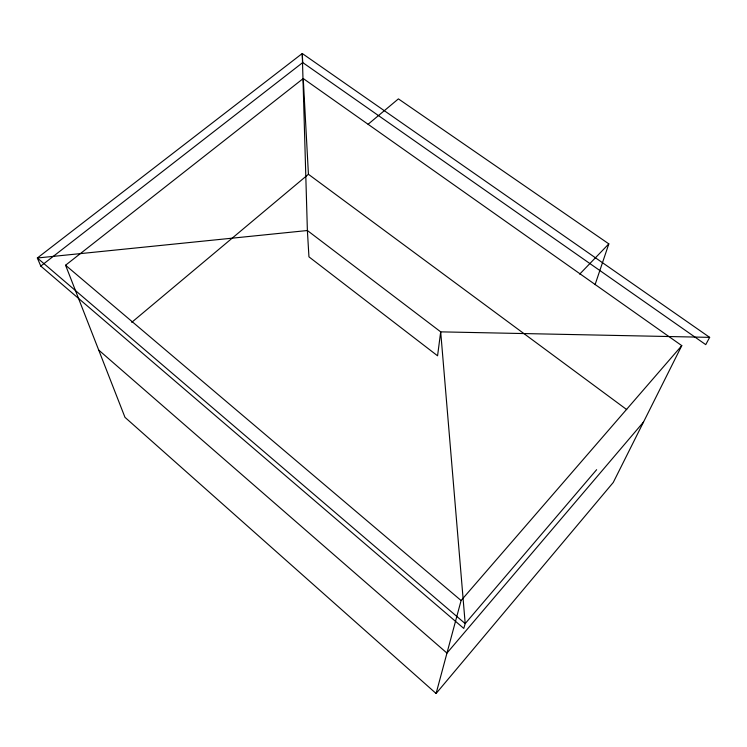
<?xml version="1.0" encoding="UTF-8"?>
<svg xmlns="http://www.w3.org/2000/svg" width="747" height="747" viewBox="0 0 747 747"><rect width="100%" height="100%" fill="white"/><g stroke="black" fill="none" stroke-linecap="round" stroke-linejoin="round"><path stroke-width="1.12" d="M436.099 693.487L461.095 600.523L681.778 345.637L303.245 78.538L65.568 265.222L124.973 417.33L436.099 693.487L613.259 482.459L681.778 345.637M595.079 284.654L608.824 243.877L398.403 98.884L368.112 124.263M709.65 337.364L440.693 331.855L437.565 355.796L308.95 256.847L307.381 230.524L302.246 53.513L709.65 337.364L705.747 344.638L302.731 62.571L302.246 53.513L37.35 257.995L40.777 266.072L463.775 628.404L465.194 623.596L440.693 331.855L307.381 230.524L37.35 257.995L465.194 623.596L596.638 469.695M643.531 422.008L446.958 653.093L98.688 350.035M579.7 274.13L608.824 243.877M131.705 322.359L308.427 174.284L303.245 78.538M40.777 266.072L302.731 62.571M308.427 174.284L626.724 409.589M65.568 265.222L461.095 600.523"/></g></svg>
